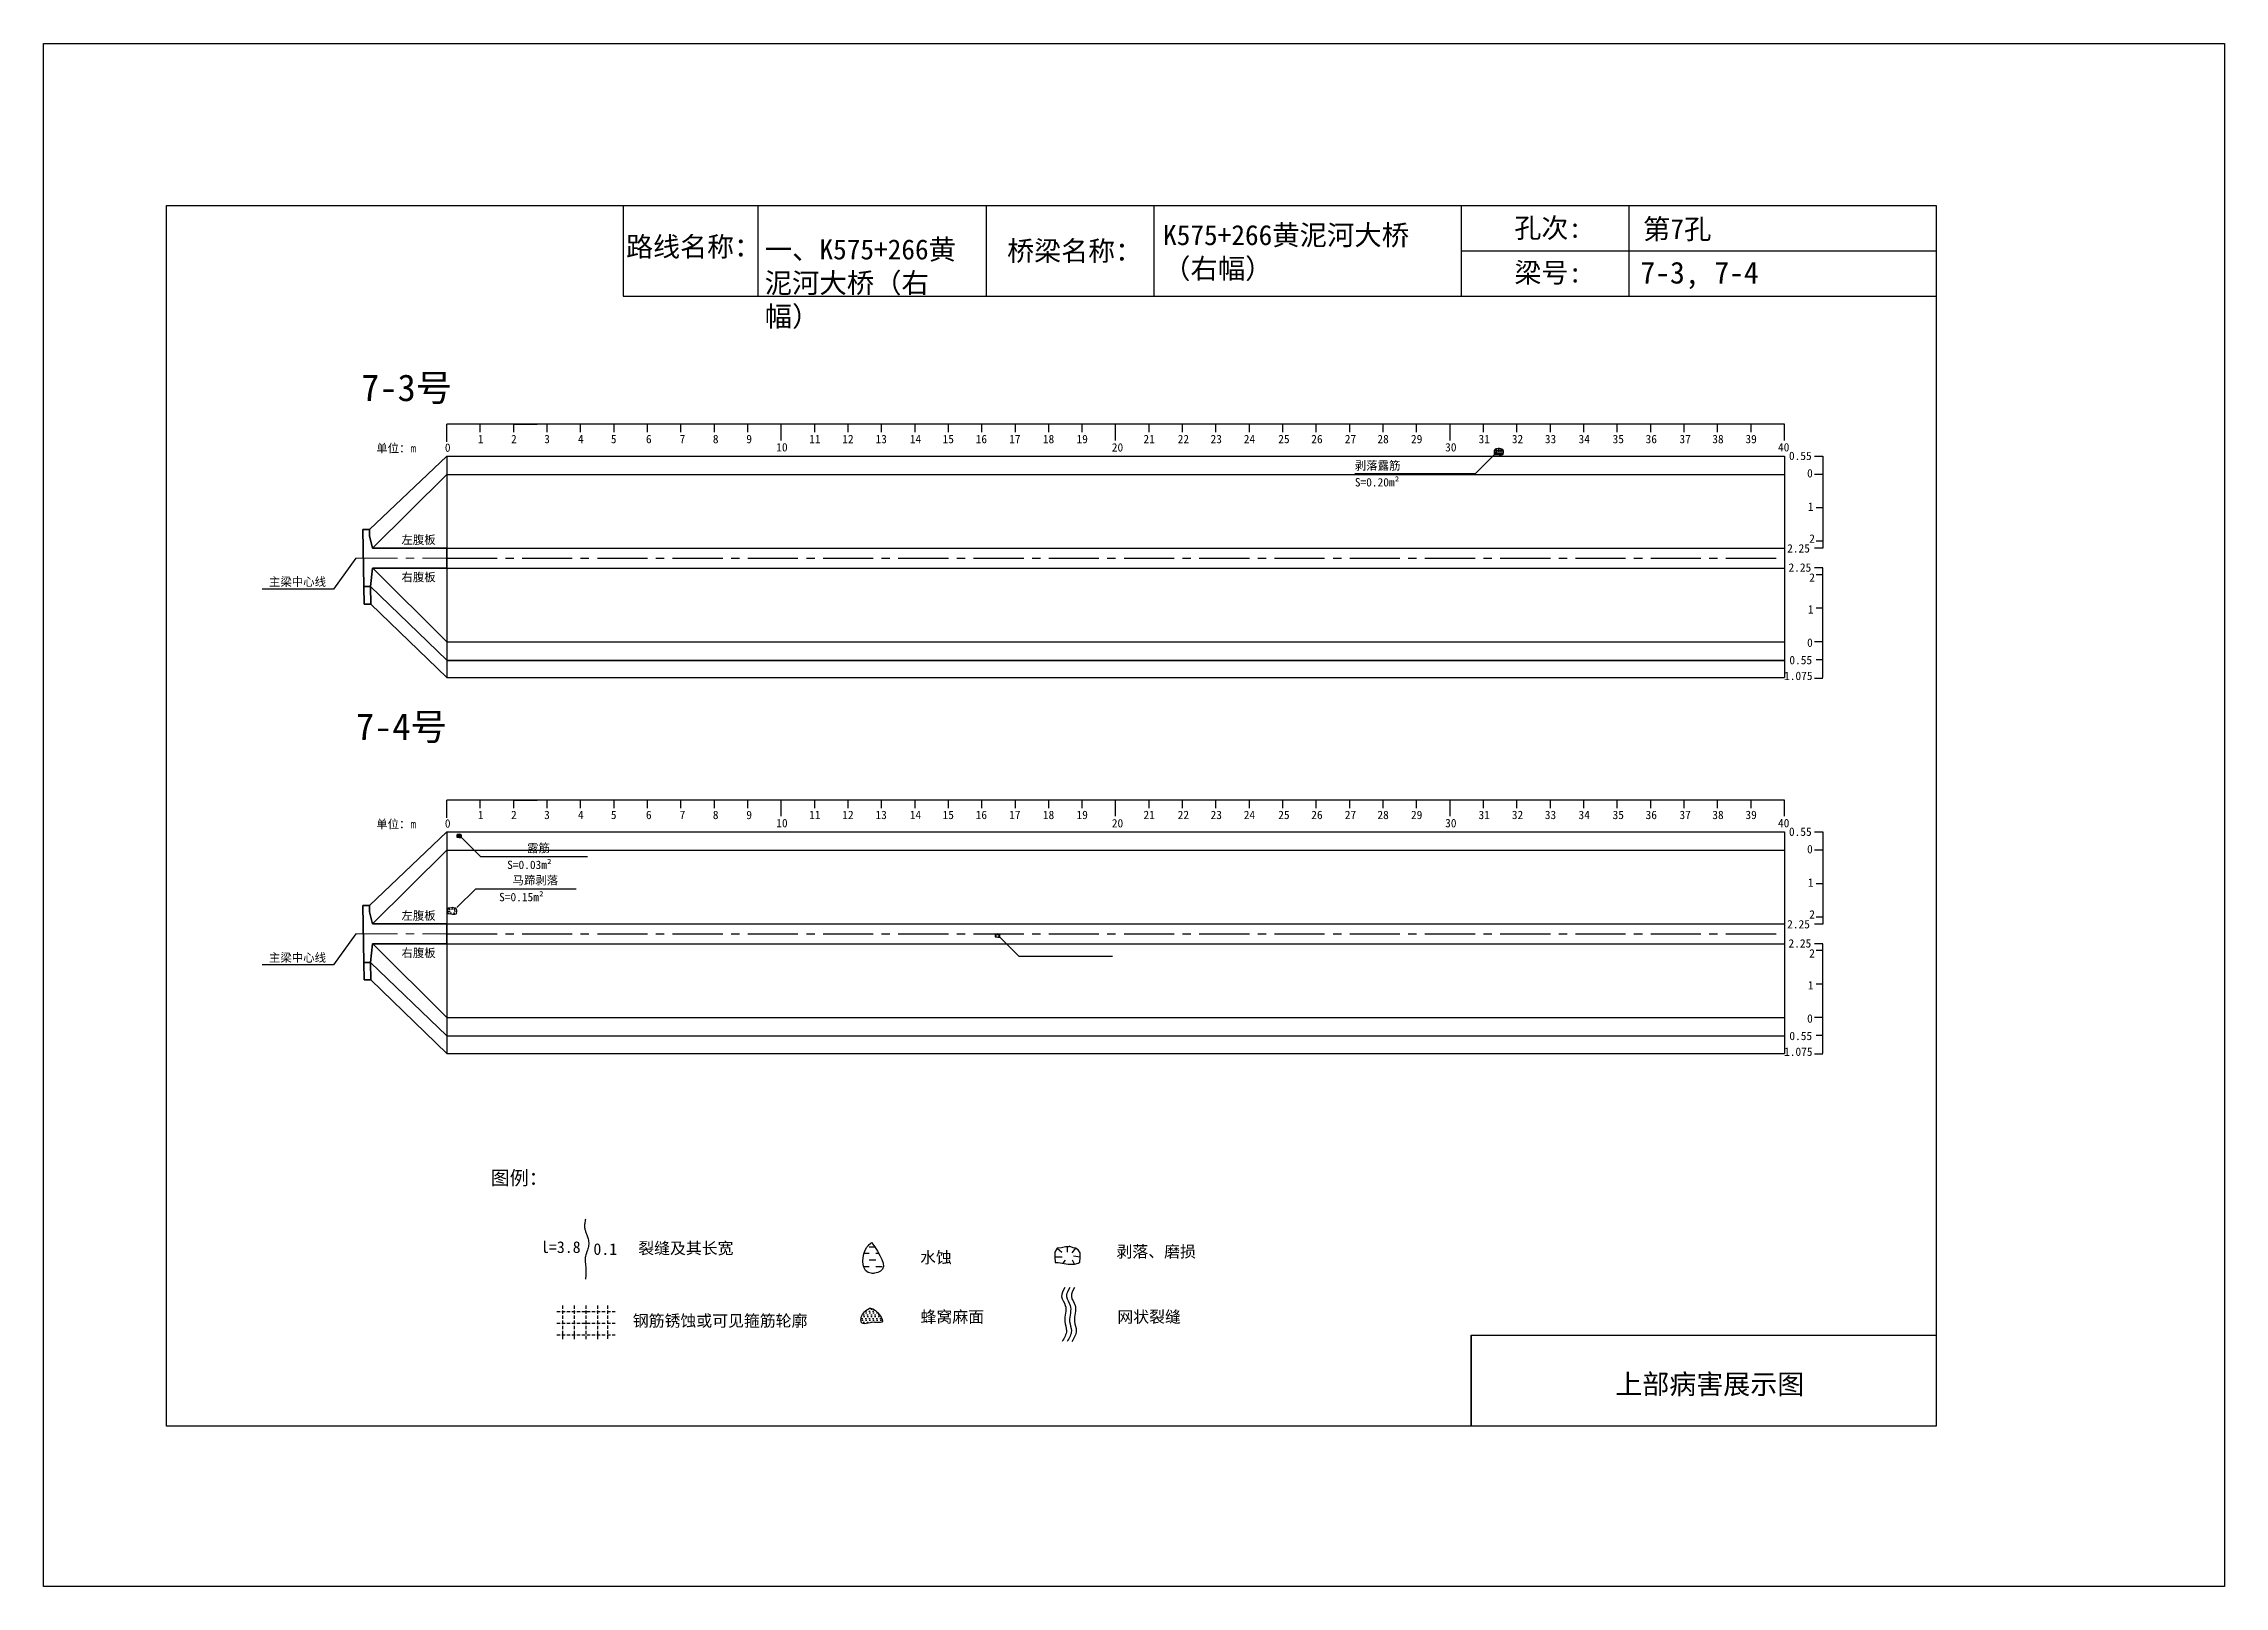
# Model space of a CAD drawing. Header units: millimetres. Extents: x -37 to 615, y -48 to 413.
import ezdxf

# ---------------------------------------------------------------- set-up
doc = ezdxf.new("R2010")
doc.units = ezdxf.units.MM
for name, pattern in [('CENTER', [2, 1.25, -0.25, 0.25, -0.25]), ('CENTER2', [1.125, 0.75, -0.125, 0.125, -0.125]), ('DASHED', [0.75, 0.5, -0.25])]:
    doc.linetypes.add(name, pattern=pattern)
for name, color, linetype in [('加固措施', 7, 'Continuous'), ('图层1', 7, 'Continuous'), ('病害', 5, 'Continuous'), ('轮廓', 3, 'Continuous')]:
    doc.layers.add(name, color=color, linetype=linetype)
doc.layers.add('虚线', color=7, linetype='Continuous', lineweight=30)
doc.styles.get("Standard").update_dxf_attribs({"font": ''})
doc.styles.add('汉字', font='')
doc.styles.get('Standard').set_extended_font_data('SimSun')
doc.styles.get('汉字').set_extended_font_data('SimSun')
pattern_1 = [(0, (-3997.7199, -288.9294), (0.55266586, 1.10533173), [0, -1.10533173])]
pattern_2 = [(0, (-6886.571, -700.7115), (0.55266586, 1.10533173), [0, -1.10533173])]
pattern_3 = [(0, (-3576.1421, -199.0757), (1.9895971, 1.9895971), [1.9895971, -1.9895971])]

# ---------------------------------------------------------------- blocks, each defined once
blk = doc.blocks.new('adfsd')
at = {"lineweight": -2, "ltscale": 0.5}
for p, q in [((1140.897, -3083.694), (1140.936, -3083.729)), ((1140.983, -3083.682), (1140.981, -3083.729)), ((1141.053, -3083.694), (1141.022, -3083.735)), ((1140.876, -3083.768), (1140.94, -3083.769)), ((1140.948, -3083.824), (1140.969, -3083.796)), ((1141.045, -3083.83), (1141.028, -3083.796)), ((1141.094, -3083.772), (1141.036, -3083.763))]:
    blk.add_line(p, q, dxfattribs=at)
blk.add_lwpolyline([(1141, -3083.682), (1140.967, -3083.682), (1140.934, -3083.69), (1140.897, -3083.694), (1140.876, -3083.727), (1140.876, -3083.768), (1140.88, -3083.818), (1140.905, -3083.818), (1140.991, -3083.83), (1141.045, -3083.83), (1141.078, -3083.822), (1141.09, -3083.814), (1141.094, -3083.772), (1141.094, -3083.735), (1141.078, -3083.707), (1141.053, -3083.694), (1141.033, -3083.69), (1141, -3083.678)], dxfattribs=at)
blk = doc.blocks.new('chi')
at = {"color": 0}
for p, q in [((1147.409, -3079.329), (1147.409, -3078.8)), ((1187.409, -3078.8), (1147.409, -3078.8)), ((1148.409, -3079.041), (1148.409, -3078.8)), ((1149.409, -3079.041), (1149.409, -3078.8)), ((1149.409, -3078.8), (1150.109, -3078.8)), ((1150.409, -3079.041), (1150.409, -3078.8)), ((1151.409, -3079.041), (1151.409, -3078.8)), ((1152.409, -3079.041), (1152.409, -3078.8)), ((1153.409, -3079.041), (1153.409, -3078.8)), ((1154.409, -3079.041), (1154.409, -3078.8)), ((1155.409, -3079.041), (1155.409, -3078.8)), ((1156.409, -3079.041), (1156.409, -3078.8)), ((1157.409, -3079.283), (1157.409, -3078.8)), ((1158.409, -3079.041), (1158.409, -3078.8)), ((1159.409, -3079.041), (1159.409, -3078.8)), ((1160.409, -3079.041), (1160.409, -3078.8)), ((1161.409, -3079.041), (1161.409, -3078.8)), ((1162.409, -3079.041), (1162.409, -3078.8)), ((1163.409, -3079.041), (1163.409, -3078.8)), ((1164.409, -3079.041), (1164.409, -3078.8)), ((1165.409, -3079.041), (1165.409, -3078.8)), ((1166.409, -3079.041), (1166.409, -3078.8)), ((1167.409, -3079.283), (1167.409, -3078.8)), ((1168.409, -3079.041), (1168.409, -3078.8)), ((1169.409, -3079.041), (1169.409, -3078.8)), ((1170.409, -3079.041), (1170.409, -3078.8)), ((1171.409, -3079.041), (1171.409, -3078.8)), ((1172.409, -3079.041), (1172.409, -3078.8)), ((1173.409, -3079.041), (1173.409, -3078.8)), ((1174.409, -3079.041), (1174.409, -3078.8)), ((1175.409, -3079.041), (1175.409, -3078.8)), ((1176.409, -3079.041), (1176.409, -3078.8)), ((1177.409, -3079.283), (1177.409, -3078.8)), ((1178.409, -3079.041), (1178.409, -3078.8)), ((1179.409, -3079.041), (1179.409, -3078.8)), ((1180.409, -3079.041), (1180.409, -3078.8)), ((1181.409, -3079.041), (1181.409, -3078.8)), ((1182.409, -3079.041), (1182.409, -3078.8)), ((1183.409, -3079.041), (1183.409, -3078.8)), ((1184.409, -3079.041), (1184.409, -3078.8)), ((1185.409, -3079.041), (1185.409, -3078.8)), ((1186.409, -3079.041), (1186.409, -3078.8)), ((1187.409, -3079.283), (1187.409, -3078.8))]:
    blk.add_line(p, q, dxfattribs=at)
for s, p in [('0', (1147.349, -3079.623)), ('1', (1148.339, -3079.368)), ('2', (1149.328, -3079.368)), ('3', (1150.319, -3079.368)), ('4', (1151.329, -3079.368)), ('5', (1152.313, -3079.368)), ('6', (1153.363, -3079.368)), ('7', (1154.37, -3079.368)), ('8', (1155.363, -3079.368)), ('9', (1156.363, -3079.368)), ('10', (1157.259, -3079.613)), ('11', (1158.242, -3079.368)), ('12', (1159.233, -3079.368)), ('13', (1160.227, -3079.368)), ('14', (1161.252, -3079.368)), ('15', (1162.233, -3079.368)), ('16', (1163.223, -3079.368)), ('17', (1164.224, -3079.368)), ('18', (1165.232, -3079.368)), ('19', (1166.238, -3079.368)), ('20', (1167.294, -3079.617)), ('21', (1168.24, -3079.368)), ('22', (1169.264, -3079.368)), ('23', (1170.247, -3079.368)), ('24', (1171.24, -3079.368)), ('25', (1172.271, -3079.368)), ('26', (1173.258, -3079.368)), ('27', (1174.261, -3079.368)), ('28', (1175.236, -3079.368)), ('29', (1176.24, -3079.368)), ('30', (1177.262, -3079.613)), ('31', (1178.261, -3079.368)), ('32', (1179.256, -3079.368)), ('33', (1180.243, -3079.368)), ('34', (1181.251, -3079.368)), ('35', (1182.269, -3079.368)), ('36', (1183.256, -3079.368)), ('37', (1184.269, -3079.368)), ('38', (1185.251, -3079.368)), ('39', (1186.242, -3079.368)), ('40', (1187.216, -3079.613))]:
    blk.add_text(s, height=0.25).set_placement(p)
blk = doc.blocks.new('kopp')
at = {"color": 0}
for p, q in [((1188.308, -3078.25), (1188.558, -3078.25)), ((1188.558, -3078.25), (1188.558, -3078.8)), ((1188.558, -3078.8), (1188.308, -3078.8)), ((1188.558, -3078.8), (1188.558, -3079.8)), ((1188.558, -3079.8), (1188.358, -3079.8)), ((1188.558, -3079.8), (1188.558, -3079.8)), ((1188.558, -3079.8), (1188.558, -3080.8)), ((1188.558, -3081.009), (1188.308, -3081.009)), ((1188.558, -3080.8), (1188.358, -3080.8)), ((1188.558, -3080.8), (1188.558, -3081.009)), ((1188.558, -3081.592), (1188.308, -3081.592)), ((1188.558, -3081.8), (1188.358, -3081.8)), ((1188.558, -3081.8), (1188.558, -3081.592)), ((1188.558, -3082.8), (1188.558, -3081.8)), ((1188.558, -3082.8), (1188.358, -3082.8)), ((1188.558, -3083.8), (1188.558, -3082.8)), ((1188.558, -3082.8), (1188.558, -3082.8)), ((1188.558, -3083.8), (1188.308, -3083.8)), ((1188.558, -3084.875), (1188.558, -3083.8)), ((1188.558, -3084.338), (1188.358, -3084.338)), ((1188.308, -3084.888), (1188.558, -3084.888))]:
    blk.add_line(p, q, dxfattribs=at)
for s, p in [('0.55', (1187.543, -3078.37)), ('0', (1188.086, -3078.891)), ('1', (1188.109, -3079.89)), ('2', (1188.15, -3080.842)), ('2.25', (1187.49, -3081.135)), ('2.25', (1187.53, -3081.708)), ('2', (1188.15, -3082.006)), ('1', (1188.109, -3082.959)), ('0', (1188.086, -3083.954)), ('0.55', (1187.556, -3084.474)), ('1.075', (1187.398, -3084.946))]:
    blk.add_text(s, height=0.25).set_placement(p)

msp = doc.modelspace()

# ---------------------------------------------------------------- hatches: boundary and pattern name
at = {"layer": '加固措施', "lineweight": -2}
h = msp.add_hatch(dxfattribs=at)
h.set_pattern_fill('DASH', color=256, scale=0.626645)
h.set_pattern_definition(pattern_3)
edge = h.paths.add_edge_path()
edge.add_spline(control_points=[(210.85, 54.88), (210.36, 54.45), (208.03, 52.39), (207.41, 44.9), (216.74, 46.23), (213.29, 51.3), (210.85, 54.88)], knot_values=[0, 0, 0, 0, 3.237042, 15.187225, 21.182779, 35.601669, 35.601669, 35.601669, 35.601669], degree=3, periodic=0)
h = msp.add_hatch(dxfattribs=at)
h.set_pattern_fill('DASH', color=256, scale=0.626645)
h.set_pattern_definition(pattern_3)
edge = h.paths.add_edge_path()
edge.add_spline(control_points=[(210.85, 54.88), (210.36, 54.45), (208.03, 52.39), (207.41, 44.9), (216.74, 46.23), (213.29, 51.3), (210.85, 54.88)], knot_values=[0, 0, 0, 0, 3.237042, 15.187225, 21.182779, 35.601669, 35.601669, 35.601669, 35.601669], degree=3, periodic=0)
h = msp.add_hatch(dxfattribs=at)
h.set_pattern_fill('DOTS', scale=0.696272)
h.set_pattern_definition(pattern_1)
edge = h.paths.add_edge_path()
edge.add_spline(control_points=[(210.19, 35.22), (209.15, 34.51), (207.68, 33.49), (207.52, 29.75), (211, 31.47), (215.72, 30.12), (212.21, 35.3), (210.31, 35.22), (210.19, 35.22)], knot_values=[0, 0, 0, 0, 5.205471, 7.397577, 12.944796, 16.169923, 23.88441, 24.400432, 24.400432, 24.400432, 24.400432], degree=3, periodic=0)
h = msp.add_hatch(dxfattribs=at)
h.set_pattern_fill('DOTS', scale=0.696272)
h.set_pattern_definition(pattern_1)
edge = h.paths.add_edge_path()
edge.add_spline(control_points=[(210.19, 35.22), (209.15, 34.51), (207.68, 33.49), (207.52, 29.75), (211, 31.47), (215.72, 30.12), (212.21, 35.3), (210.31, 35.22), (210.19, 35.22)], knot_values=[0, 0, 0, 0, 5.205471, 7.397577, 12.944796, 16.169923, 23.88441, 24.400432, 24.400432, 24.400432, 24.400432], degree=3, periodic=0)
at = {"layer": '病害', "lineweight": -2}
h = msp.add_hatch(dxfattribs=at)
h.set_pattern_fill('DOTS', color=4, scale=0.696272, style=0)
h.set_pattern_definition(pattern_2)
edge = h.paths.add_edge_path()
edge.add_spline(control_points=[(210.19, 35.22), (209.15, 34.51), (207.68, 33.49), (207.52, 29.75), (211, 31.47), (215.72, 30.12), (212.21, 35.3), (210.31, 35.22), (210.19, 35.22)], knot_values=[0, 0, 0, 0, 1.041094, 1.479515, 2.588959, 3.233985, 4.776882, 4.880086, 4.880086, 4.880086, 4.880086], degree=3, periodic=0)
h = msp.add_hatch(dxfattribs=at)
h.set_pattern_fill('DOTS', color=4, scale=0.696272, style=0)
h.set_pattern_definition(pattern_2)
edge = h.paths.add_edge_path()
edge.add_spline(control_points=[(210.19, 35.22), (209.15, 34.51), (207.68, 33.49), (207.52, 29.75), (211, 31.47), (215.72, 30.12), (212.21, 35.3), (210.31, 35.22), (210.19, 35.22)], knot_values=[0, 0, 0, 0, 1.041094, 1.479515, 2.588959, 3.233985, 4.776882, 4.880086, 4.880086, 4.880086, 4.880086], degree=3, periodic=0)

# ---------------------------------------------------------------- linework, layer by layer
at = {"color": 0, "linetype": 'ByBlock'}
for p, q in [((0, 364.85), (529.17, 364.85)), ((0, 0), (0, 364.85)), ((136.5, 364.85), (136.5, 337.72)), ((245.1, 364.85), (245.1, 337.72)), ((387.13, 364.85), (387.13, 337.72)), ((437.29, 364.79), (437.29, 337.66)), ((529.17, 364.85), (529.17, 0)), ((136.5, 337.72), (529.17, 337.72)), ((390.12, 0), (390.12, 27.12)), ((390.12, 27.12), (529.17, 27.12)), ((529.17, 0), (0, 0))]:
    msp.add_line(p, q, dxfattribs=at)
at = {"color": 0}
for p, q in [((60.65, 267.93), (83.82, 289.93)), ((83.82, 289.93), (83.82, 223.68)), ((83.82, 289.93), (483.82, 289.93)), ((483.82, 289.93), (483.82, 223.68)), ((61.57, 262.43), (83.82, 284.43)), ((83.82, 262.43), (483.82, 262.43)), ((483.82, 262.43), (483.82, 259.43)), ((56.57, 259.43), (49.96, 250.17)), ((61.64, 256.43), (83.82, 234.43)), ((83.82, 256.43), (483.82, 256.43)), ((49.96, 250.17), (28.63, 250.17)), ((60.99, 250.93), (83.82, 228.93)), ((61.09, 245.68), (83.82, 223.68)), ((83.82, 234.43), (483.82, 234.43)), ((83.82, 228.93), (483.82, 228.93)), ((83.82, 228.81), (483.82, 228.81)), ((83.82, 223.68), (483.82, 223.68)), ((60.65, 155.59), (83.82, 177.59)), ((83.82, 177.59), (83.82, 111.34)), ((83.82, 177.59), (483.82, 177.59)), ((483.82, 177.59), (483.82, 111.34)), ((61.57, 150.08), (83.82, 172.09)), ((83.82, 172.09), (483.82, 172.09)), ((83.82, 150.09), (483.82, 150.09)), ((483.82, 150.09), (483.82, 147.09)), ((56.57, 147.09), (49.96, 137.83)), ((61.64, 144.09), (83.82, 122.09)), ((83.82, 144.09), (483.82, 144.09)), ((49.96, 137.83), (28.63, 137.83)), ((60.99, 138.59), (83.82, 116.59)), ((61.09, 133.34), (83.82, 111.34)), ((83.82, 122.09), (483.82, 122.09)), ((83.82, 116.59), (483.82, 116.59)), ((83.82, 111.34), (483.82, 111.34))]:
    msp.add_line(p, q, dxfattribs=at)
at = {"color": 1, "linetype": 'DASHED'}
for p, q in [((397, 291.7), (399.79, 291.7)), ((397, 291.21), (399.79, 291.21)), ((397, 290.72), (399.79, 290.72)), ((397.7, 290.24), (397.7, 292.18)), ((398.39, 290.24), (398.39, 292.18)), ((399.09, 290.24), (399.09, 292.18)), ((86.8, 176.62), (88.19, 176.62)), ((86.8, 176.38), (88.19, 176.38)), ((86.8, 176.14), (88.19, 176.14)), ((87.15, 175.89), (87.15, 176.87)), ((87.5, 175.89), (87.5, 176.87)), ((87.85, 175.89), (87.85, 176.87))]:
    msp.add_line(p, q, dxfattribs=at)
at = {"color": 7}
for p, q in [((397, 291.03), (397.82, 291.01)), ((397.26, 291.97), (397.77, 291.53)), ((397.92, 290.32), (398.19, 290.68)), ((398.37, 292.13), (398.34, 291.53)), ((399.26, 291.97), (398.86, 291.46)), ((399.16, 290.24), (398.94, 290.68)), ((399.79, 290.97), (399.04, 291.09)), ((86.8, 176.29), (87.21, 176.28)), ((86.93, 176.76), (87.18, 176.54)), ((87.26, 175.93), (87.39, 176.11)), ((87.48, 176.84), (87.47, 176.54)), ((87.93, 176.76), (87.73, 176.5)), ((87.88, 175.89), (87.77, 176.11)), ((88.19, 176.26), (87.82, 176.32)), ((84, 153.79), (84.82, 153.78)), ((84.26, 154.74), (84.77, 154.3)), ((84.92, 153.08), (85.19, 153.44)), ((85.37, 154.89), (85.34, 154.3)), ((86.26, 154.74), (85.86, 154.22)), ((86.16, 153), (85.94, 153.44)), ((86.79, 153.74), (86.04, 153.85)), ((247.8, 146.5), (248.21, 146.5)), ((247.93, 146.98), (248.18, 146.76)), ((248.26, 146.15), (248.39, 146.33)), ((248.48, 147.05), (248.47, 146.76)), ((248.93, 146.98), (248.73, 146.72)), ((248.88, 146.11), (248.77, 146.33)), ((249.19, 146.48), (248.82, 146.53))]:
    msp.add_line(p, q, dxfattribs=at)
msp.add_line((83.82, 284.43), (483.82, 284.43))
at = {"color": 1, "linetype": 'CENTER2', "ltscale": 20}
for p, q in [((83.82, 259.43), (483.82, 259.43)), ((83.82, 147.09), (483.82, 147.09))]:
    msp.add_line(p, q, dxfattribs=at)
at = {"color": 1, "linetype": 'DASHED', "ltscale": 2}
for p, q in [((116.71, 34.25), (134.11, 34.25)), ((116.71, 34.25), (134.11, 34.25)), ((118.45, 35.99), (118.45, 25.55)), ((118.45, 35.99), (118.45, 25.55)), ((121.93, 35.99), (121.93, 25.55)), ((121.93, 35.99), (121.93, 25.55)), ((125.41, 35.99), (125.41, 25.55)), ((125.41, 35.99), (125.41, 25.55)), ((128.89, 35.99), (128.89, 25.55)), ((128.89, 35.99), (128.89, 25.55)), ((131.87, 36.02), (131.87, 25.57)), ((131.87, 36.02), (131.87, 25.57)), ((116.71, 30.77), (134.11, 30.77)), ((116.71, 30.77), (134.11, 30.77)), ((116.71, 27.29), (134.11, 27.29)), ((116.71, 27.29), (134.11, 27.29))]:
    msp.add_line(p, q, dxfattribs=at)
at = {"color": 3, "linetype": 'ByBlock'}
msp.add_lwpolyline([(-36.77, 413.19), (615.38, 413.19), (615.38, -47.93), (-36.77, -47.93)], close=True, dxfattribs=at)
at = {"color": 7}
for points in [[(397, 290.24), (391.34, 284.58), (355.34, 284.58)], [(398.58, 292.13), (398.16, 292.13), (397.74, 292.03), (397.26, 291.97), (397, 291.55), (397, 291.03), (397.05, 290.4), (397.37, 290.4), (398.47, 290.24), (399.16, 290.24), (399.58, 290.34), (399.74, 290.45), (399.79, 290.97), (399.79, 291.45), (399.58, 291.82), (399.26, 291.97), (399, 292.03), (398.58, 292.18)], [(87.59, 176.84), (87.38, 176.84), (87.17, 176.79), (86.93, 176.76), (86.8, 176.55), (86.8, 176.29), (86.83, 175.97), (86.98, 175.97), (87.54, 175.89), (87.88, 175.89), (88.09, 175.94), (88.17, 176), (88.19, 176.26), (88.19, 176.5), (88.09, 176.68), (87.93, 176.76), (87.8, 176.79), (87.59, 176.87)], [(88.19, 175.89), (93.85, 170.24), (125.85, 170.24)], [(86.79, 154.95), (92.45, 160.6), (122.45, 160.6)], [(85.58, 154.89), (85.16, 154.89), (84.74, 154.79), (84.26, 154.74), (84, 154.31), (84, 153.79), (84.05, 153.16), (84.37, 153.16), (85.47, 153), (86.16, 153), (86.58, 153.11), (86.74, 153.21), (86.79, 153.74), (86.79, 154.21), (86.58, 154.58), (86.26, 154.74), (86, 154.79), (85.58, 154.95)], [(248.59, 147.05), (248.38, 147.05), (248.17, 147), (247.93, 146.98), (247.8, 146.77), (247.8, 146.5), (247.83, 146.19), (247.98, 146.19), (248.54, 146.11), (248.88, 146.11), (249.09, 146.16), (249.17, 146.21), (249.19, 146.48), (249.19, 146.71), (249.09, 146.9), (248.93, 146.98), (248.8, 147), (248.59, 147.08)], [(249.19, 146.11), (254.85, 140.45), (282.85, 140.45)]]:
    msp.add_lwpolyline(points, dxfattribs=at)
for points in [[(268.59, 41.36), (268.08, 40.47), (267.03, 38.67), (269.71, 35.55), (267.97, 31.9), (269.63, 28.26), (268.46, 26.35), (267.82, 25.31)], [(268.59, 41.36), (268.08, 40.47), (267.03, 38.67), (269.71, 35.55), (267.97, 31.9), (269.63, 28.26), (268.46, 26.35), (267.82, 25.31)], [(270.07, 41.36), (269.55, 40.47), (268.51, 38.67), (271.18, 35.55), (269.44, 31.9), (271.1, 28.26), (269.94, 26.35), (269.3, 25.31)], [(270.07, 41.36), (269.55, 40.47), (268.51, 38.67), (271.18, 35.55), (269.44, 31.9), (271.1, 28.26), (269.94, 26.35), (269.3, 25.31)], [(271.52, 41.36), (271, 40.47), (269.96, 38.67), (272.63, 35.55), (270.89, 31.9), (272.55, 28.26), (271.39, 26.35), (270.75, 25.31)], [(271.52, 41.36), (271, 40.47), (269.96, 38.67), (272.63, 35.55), (270.89, 31.9), (272.55, 28.26), (271.39, 26.35), (270.75, 25.31)]]:
    msp.add_open_spline(points, degree=3, knots=[0, 0, 0, 0, 2.808133, 5.677796, 10.461234, 13.324406, 16.732801, 16.732801, 16.732801, 16.732801])
at = {"lineweight": -2}
msp.add_open_spline([(210.19, 35.22), (209.15, 34.51), (207.68, 33.49), (207.52, 29.75), (211, 31.47), (215.72, 30.12), (212.21, 35.3), (210.31, 35.22), (210.19, 35.22)], degree=3, knots=[0, 0, 0, 0, 3.624423, 5.150725, 9.013098, 11.258664, 16.630045, 16.989336, 16.989336, 16.989336, 16.989336], dxfattribs=at)
msp.add_open_spline([(210.19, 35.22), (209.15, 34.51), (207.68, 33.49), (207.52, 29.75), (211, 31.47), (215.72, 30.12), (212.21, 35.3), (210.31, 35.22), (210.19, 35.22)], degree=3, knots=[0, 0, 0, 0, 3.624423, 5.150725, 9.013098, 11.258664, 16.630045, 16.989336, 16.989336, 16.989336, 16.989336], dxfattribs=at)
at = {"layer": '加固措施', "lineweight": -2}
msp.add_open_spline([(210.85, 54.88), (210.36, 54.45), (208.03, 52.39), (207.41, 44.9), (216.74, 46.23), (213.29, 51.3), (210.85, 54.88)], degree=3, knots=[0, 0, 0, 0, 2.028466, 9.51698, 13.274057, 22.309569, 22.309569, 22.309569, 22.309569], dxfattribs=at)
msp.add_open_spline([(210.85, 54.88), (210.36, 54.45), (208.03, 52.39), (207.41, 44.9), (216.74, 46.23), (213.29, 51.3), (210.85, 54.88)], degree=3, knots=[0, 0, 0, 0, 2.028466, 9.51698, 13.274057, 22.309569, 22.309569, 22.309569, 22.309569], dxfattribs=at)
at = {"layer": '图层1', "lineweight": -2}
msp.add_open_spline([(125.25, 61.82), (125.22, 61.61), (125.18, 61.39), (125.07, 60.75), (125.02, 60.35), (124.99, 59.78), (125, 59.6), (125.02, 59.31), (125.03, 59.21), (125.06, 59), (125.09, 58.89), (125.19, 58.51), (125.29, 58.21), (125.54, 57.57), (125.69, 57.22), (125.96, 56.46), (126.09, 56.04), (126.21, 55.34), (126.24, 55.06), (126.25, 54.51), (126.23, 54.25), (126.16, 53.74), (126.11, 53.5), (126, 53.03), (125.93, 52.81), (125.76, 52.25), (125.64, 51.93), (125.45, 51.33), (125.36, 51.04), (125.27, 50.66), (125.24, 50.54), (125.21, 50.32), (125.2, 50.23), (125.18, 50.03), (125.17, 49.92), (125.17, 49.54), (125.18, 49.25), (125.23, 48.62), (125.27, 48.29), (125.33, 47.7), (125.35, 47.46), (125.38, 47), (125.39, 46.78), (125.4, 46.36), (125.4, 46.16), (125.39, 45.54), (125.37, 45.14), (125.32, 44.45), (125.3, 44.15), (125.27, 43.85)], degree=3, knots=[0, 0, 0, 0, 0.93103, 0.93103, 2.904338, 2.904338, 3.933552, 3.933552, 4.598026, 4.598026, 5.2625, 5.2625, 6.799065, 6.799065, 8.335629, 8.335629, 9.872194, 9.872194, 10.744529, 10.744529, 11.616864, 11.616864, 12.4892, 12.4892, 13.361535, 13.361535, 14.755665, 14.755665, 16.149795, 16.149795, 16.835641, 16.835641, 17.410365, 17.410365, 17.98509, 17.98509, 19.45733, 19.45733, 20.929571, 20.929571, 21.910052, 21.910052, 22.722819, 22.722819, 23.535585, 23.535585, 25.161117, 25.161117, 26.428502, 26.428502, 26.428502, 26.428502], dxfattribs=at)
msp.add_open_spline([(125.25, 61.82), (125.22, 61.61), (125.18, 61.39), (125.07, 60.75), (125.02, 60.35), (124.99, 59.78), (125, 59.6), (125.02, 59.31), (125.03, 59.21), (125.06, 59), (125.09, 58.89), (125.19, 58.51), (125.29, 58.21), (125.54, 57.57), (125.69, 57.22), (125.96, 56.46), (126.09, 56.04), (126.21, 55.34), (126.24, 55.06), (126.25, 54.51), (126.23, 54.25), (126.16, 53.74), (126.11, 53.5), (126, 53.03), (125.93, 52.81), (125.76, 52.25), (125.64, 51.93), (125.45, 51.33), (125.36, 51.04), (125.27, 50.66), (125.24, 50.54), (125.21, 50.32), (125.2, 50.23), (125.18, 50.03), (125.17, 49.92), (125.17, 49.54), (125.18, 49.25), (125.23, 48.62), (125.27, 48.29), (125.33, 47.7), (125.35, 47.46), (125.38, 47), (125.39, 46.78), (125.4, 46.36), (125.4, 46.16), (125.39, 45.54), (125.37, 45.14), (125.32, 44.45), (125.3, 44.15), (125.27, 43.85)], degree=3, knots=[0, 0, 0, 0, 0.93103, 0.93103, 2.904338, 2.904338, 3.933552, 3.933552, 4.598026, 4.598026, 5.2625, 5.2625, 6.799065, 6.799065, 8.335629, 8.335629, 9.872194, 9.872194, 10.744529, 10.744529, 11.616864, 11.616864, 12.4892, 12.4892, 13.361535, 13.361535, 14.755665, 14.755665, 16.149795, 16.149795, 16.835641, 16.835641, 17.410365, 17.410365, 17.98509, 17.98509, 19.45733, 19.45733, 20.929571, 20.929571, 21.910052, 21.910052, 22.722819, 22.722819, 23.535585, 23.535585, 25.161117, 25.161117, 26.428502, 26.428502, 26.428502, 26.428502], dxfattribs=at)
at = {"layer": '病害', "color": 5}
for p, q in [((136.5, 364.85), (136.5, 337.72)), ((245.1, 364.85), (245.1, 337.72)), ((387.13, 364.85), (387.13, 337.72)), ((529.17, 364.85), (529.17, 337.72)), ((136.5, 337.72), (386.58, 337.72)), ((386.58, 337.72), (529.17, 337.72)), ((390.12, 27.12), (529.17, 27.12)), ((390.12, 27.12), (390.12, 0)), ((529.17, 27.12), (529.17, 0))]:
    msp.add_line(p, q, dxfattribs=at)
at = {"layer": '病害', "color": 0}
for p, q in [((176.83, 364.85), (176.83, 337.72)), ((295.25, 364.85), (295.25, 337.72)), ((387.14, 351.23), (529.17, 351.23))]:
    msp.add_line(p, q, dxfattribs=at)
at = {"layer": '虚线', "linetype": 'CENTER', "lineweight": 18, "ltscale": 10}
for p, q in [((56.57, 259.43), (83.82, 259.43)), ((56.57, 147.09), (83.82, 147.09))]:
    msp.add_line(p, q, dxfattribs=at)
at = {"layer": '轮廓', "color": 5, "lineweight": 35}
for p, q in [((58.99, 250.93), (58.65, 267.93)), ((58.65, 267.93), (60.65, 267.93)), ((60.69, 266.05), (60.65, 267.93)), ((61.57, 262.43), (60.69, 266.05)), ((83.82, 262.43), (61.57, 262.43)), ((83.82, 256.43), (83.82, 262.43)), ((60.99, 250.93), (61.63, 256.43)), ((83.82, 256.43), (61.63, 256.43)), ((58.99, 250.93), (60.99, 250.93)), ((59.09, 245.68), (58.99, 250.93)), ((61.09, 245.68), (60.99, 250.93)), ((59.09, 245.68), (61.09, 245.68)), ((58.99, 138.59), (58.65, 155.59)), ((58.65, 155.59), (60.65, 155.59)), ((60.69, 153.71), (60.65, 155.59)), ((61.57, 150.08), (60.69, 153.71)), ((83.82, 150.08), (61.57, 150.08)), ((83.82, 144.08), (83.82, 150.08)), ((60.99, 138.59), (61.63, 144.09)), ((83.82, 144.09), (61.63, 144.09)), ((58.99, 138.59), (60.99, 138.59)), ((59.09, 133.34), (58.99, 138.59)), ((61.09, 133.34), (60.99, 138.59)), ((59.09, 133.34), (61.09, 133.34))]:
    msp.add_line(p, q, dxfattribs=at)

# ---------------------------------------------------------------- block references
at = {"color": 0}
for name, p, xscale, yscale, zscale in [('chi', (-11390.27, 31087.43), 9.999999999994273, 9.999999999994273, 9.999999999994273), ('kopp', (-11390.27, 31072.43), 9.999999999994273, 9.999999999994273, 9.999999999994273), ('chi', (-11390.27, 30975.09), 9.999999999994273, 9.999999999994273, 9.999999999994273), ('kopp', (-11390.27, 30960.09), 9.999999999994273, 9.999999999994273, 9.999999999994273), ('adfsd', (-39452.38, 107407.64), 34.81359766870787, 34.81359766870787, 34.81359766870787), ('adfsd', (-39452.38, 107407.64), 34.81359766870787, 34.81359766870787, 34.81359766870787)]:
    msp.add_blockref(name, p, dxfattribs=dict(at, xscale=xscale, yscale=yscale, zscale=zscale))

# ---------------------------------------------------------------- texts
for s, p in [('单位：m', (62.7, 290.99)), ('左腹板', (70.24, 263.64)), ('右腹板', (70.24, 252.47)), ('主梁中心线', (30.63, 251.08)), ('单位：m', (62.7, 178.65)), ('左腹板', (70.24, 151.3)), ('主梁中心线', (30.63, 138.73)), ('右腹板', (70.24, 140.13))]:
    msp.add_text(s, height=2.5).set_placement(p)
at = {"color": 7}
for s, p in [('剥落露筋', (355.34, 285.83)), ('S=0.20m²', (355.34, 280.83)), ('露筋', (107.85, 171.49)), ('S=0.03m²', (101.85, 166.49)), ('马蹄剥落', (103.45, 161.85)), ('S=0.15m²', (99.45, 156.85))]:
    msp.add_text(s, height=2.5, dxfattribs=at).set_placement(p)
at = {"linetype": 'ByBlock', "attachment_point": 1, "style": '汉字'}
for s, insert, char_height, width in [('K575+266黄泥河大桥（右幅）', (298, 358.97), 6, 87.5474), ('{\\C0;第7孔}', (441.52, 360.78), 6, 77.4135), ('{\\C0;一、K575+266黄泥河大桥（右幅）}', (178.87, 354.68), 6, 62.8604), ('{\\C0;7-3, 7-4}', (440.75, 347.98), 6.5, 84.1186), ('{\\C0;7-3号}', (58.2, 314.34), 8, 49.3496), ('{\\C0;7-4号}', (56.63, 213.01), 8, 49.3496)]:
    msp.add_mtext(s, dxfattribs=dict(at, insert=insert, char_height=char_height, width=width))
at = {"layer": '图层1', "style": '汉字'}
for s, p in [('孔次:', (403.05, 355.16)), ('路线名称：', (137.42, 349.54)), ('桥梁名称：', (251.38, 348.29)), ('梁号:', (403.08, 341.8)), ('上部病害展示图', (433.23, 9.56))]:
    msp.add_text(s, height=5.918, dxfattribs=at).set_placement(p)
at = {"layer": '图层1', "lineweight": -2, "attachment_point": 1}
for s, insert, char_height in [('图例：', (96.91, 76.23), 4.178), ('图例：', (96.91, 76.23), 4.178), ('l=3.8', (111.98, 55.21), 3.481), ('l=3.8', (111.98, 55.21), 3.481), ('0.1', (127.65, 54.63), 3.481), ('0.1', (127.65, 54.63), 3.481), ('裂缝及其长宽', (141.05, 54.88), 3.481), ('裂缝及其长宽', (141.05, 54.88), 3.481), ('水蚀', (225.33, 52.14), 3.481), ('水蚀', (225.33, 52.14), 3.481), ('剥落、磨损', (284.06, 53.89), 3.481), ('剥落、磨损', (284.06, 53.89), 3.481), ('钢筋锈蚀或可见箍筋轮廓', (139.42, 33.21), 3.4814), ('钢筋锈蚀或可见箍筋轮廓', (139.42, 33.21), 3.4814), ('蜂窝麻面', (225.48, 34.38), 3.481), ('蜂窝麻面', (225.48, 34.38), 3.481), ('网状裂缝', (284.32, 34.39), 3.481), ('网状裂缝', (284.32, 34.39), 3.481)]:
    msp.add_mtext(s, dxfattribs=dict(at, insert=insert, char_height=char_height))

doc.saveas('drawing.dxf')
